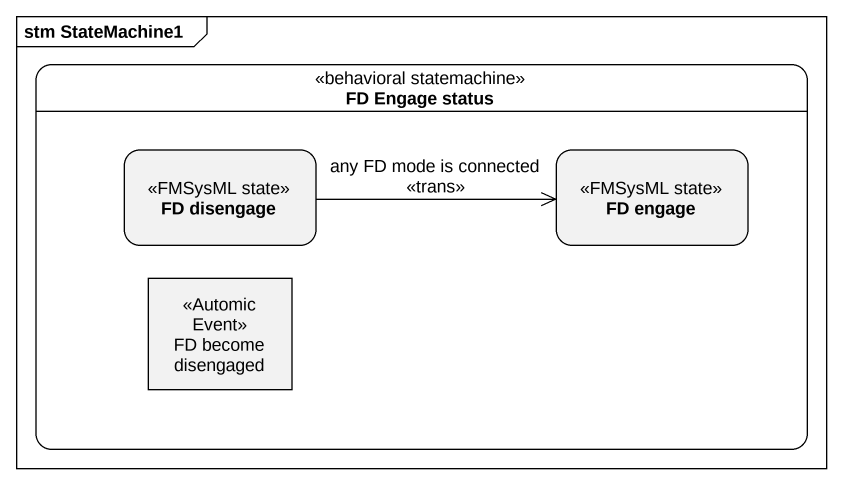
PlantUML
@startuml
mainframe stm StateMachine1
hide empty description
state "FD Engage status" as FD_Engage_status <<behavioral statemachine>> {
  state "FD disengage" as FD_disengage <<FMSysML state>>
  state "FD engage" as FD_engage <<FMSysML state>>
  state "FD become disengaged" as FD_become_disengaged <<Automic Event>>
}
FD_disengage -right-> FD_engage : any FD mode is connected\n<<trans>>
@enduml
